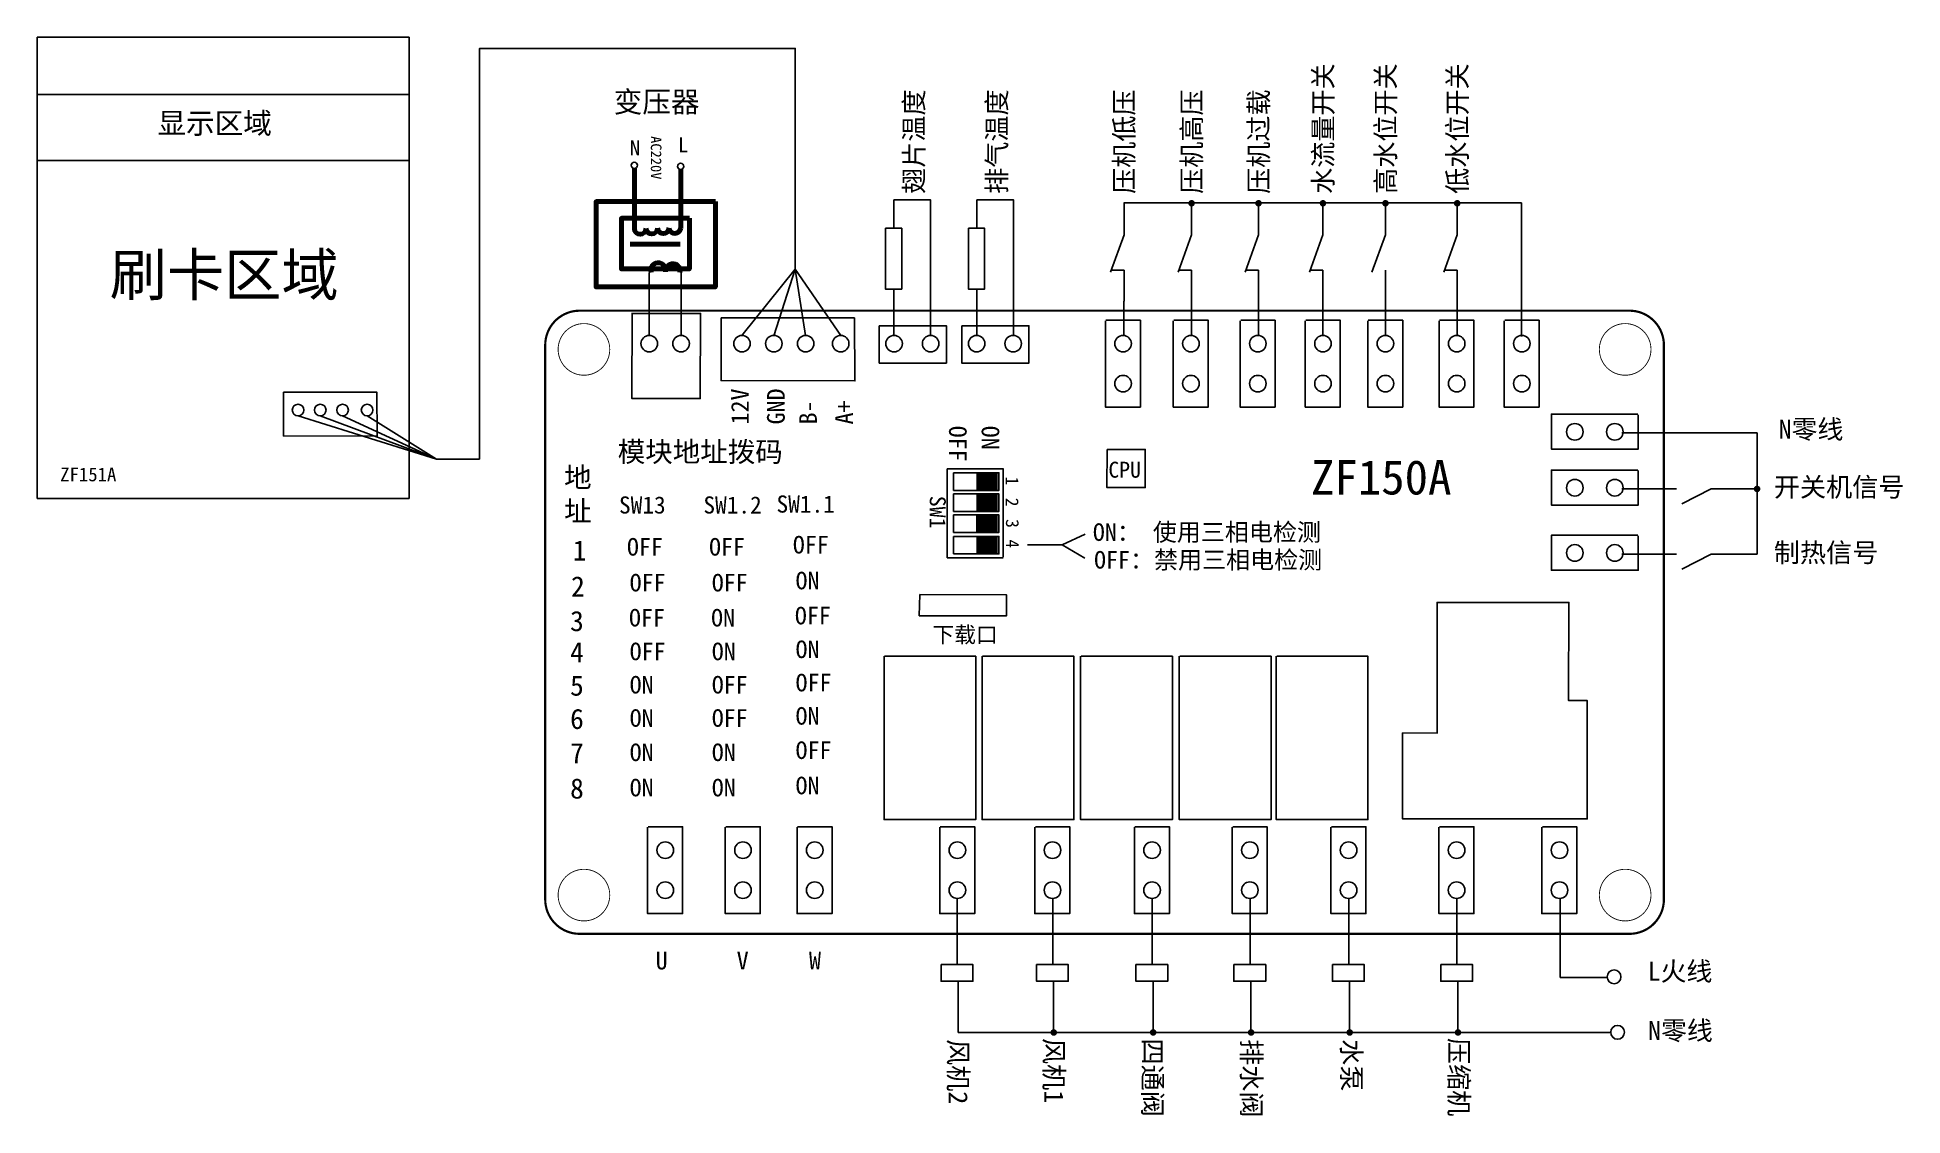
# Model space of a CAD drawing. Extents: x 3.03 to 11.56, y 3.09 to 8.03.
import ezdxf
from ezdxf.enums import TextEntityAlignment as Align

# ---------------------------------------------------------------- set-up
doc = ezdxf.new("R2010")
doc.units = 0
doc.header["$MEASUREMENT"] = 0
doc.linetypes.add('ACAD_ISO07W100', pattern=[3, 0, -3])
doc.layers.get('0').update_dxf_attribs({"linetype": 'CONTINUOUS'})
for name, color, linetype in [('BOTTOMSOLDER', 6, 'CONTINUOUS'), ('instruction', 7, 'CONTINUOUS'), ('TOPOVERLAY', 2, 'CONTINUOUS')]:
    doc.layers.add(name, color=color, linetype=linetype)
doc.styles.add('宋体', font='')
doc.styles.get('宋体').set_extended_font_data('SimSun')

# ---------------------------------------------------------------- blocks, each defined once
blk = doc.blocks.new('常闭2')
at = {"color": 0}
for p, q in [((1.28, 7.79), (1.28, 5.04)), ((1.28, 1.9), (2.48, 5.21)), ((1.28, 5.04), (2.42, 5.04)), ((1.28, 1.9), (1.28, -0.93))]:
    blk.add_line(p, q, dxfattribs=at)

msp = doc.modelspace()

# ---------------------------------------------------------------- hatches: boundary and pattern name
h = msp.add_hatch(color=256)
edge = h.paths.add_edge_path()
edge.add_arc((8.3073, 7.268), 0.0151, 180, 540)
h = msp.add_hatch(color=256)
edge = h.paths.add_edge_path()
edge.add_arc((8.6135, 7.268), 0.0151, 180, 540)
h = msp.add_hatch(color=256)
edge = h.paths.add_edge_path()
edge.add_arc((8.9083, 7.268), 0.0151, 180, 540)
h = msp.add_hatch(color=256)
edge = h.paths.add_edge_path()
edge.add_arc((9.1943, 7.268), 0.0151, 180, 540)
h = msp.add_hatch(color=256)
edge = h.paths.add_edge_path()
edge.add_arc((9.5225, 7.268), 0.0151, 180, 540)
for points in [[(7.4198, 6.0356), (7.4198, 5.9555), (7.3217, 5.9555), (7.3217, 6.0356)], [(7.4202, 5.9379), (7.4202, 5.8577), (7.3222, 5.8577), (7.3222, 5.9379)], [(7.4193, 5.8421), (7.4193, 5.762), (7.3212, 5.762), (7.3212, 5.8421)], [(7.4197, 5.7439), (7.4197, 5.6637), (7.3217, 5.6637), (7.3217, 5.7439)]]:
    msp.add_hatch(color=256).paths.add_polyline_path(points)
h = msp.add_hatch(color=256)
edge = h.paths.add_edge_path()
edge.add_arc((10.8945, 5.9608), 0.0151, 180, 540)
h = msp.add_hatch(color=256)
edge = h.paths.add_edge_path()
edge.add_arc((7.6766, 3.4737), 0.0151, 180, 540)
h = msp.add_hatch(color=256)
edge = h.paths.add_edge_path()
edge.add_arc((8.1315, 3.4737), 0.0151, 180, 540)
h = msp.add_hatch(color=256)
edge = h.paths.add_edge_path()
edge.add_arc((8.5795, 3.4737), 0.0151, 180, 540)
h = msp.add_hatch(color=256)
edge = h.paths.add_edge_path()
edge.add_arc((9.0308, 3.4737), 0.0151, 180, 540)
h = msp.add_hatch(color=256)
edge = h.paths.add_edge_path()
edge.add_arc((9.5262, 3.4737), 0.0151, 180, 540)

# ---------------------------------------------------------------- linework, layer by layer
at = {"linetype": 'Continuous'}
for p, q in [((3.0263, 7.7664), (4.7269, 7.7664)), ((3.0263, 7.4644), (4.7269, 7.4644)), ((5.826, 6.6635), (5.826, 6.9498)), ((5.9716, 6.6635), (5.9716, 6.949)), ((6.4941, 6.9672), (6.2503, 6.6635)), ((6.4941, 6.9672), (6.3959, 6.662)), ((6.4941, 6.9672), (6.5415, 6.6635)), ((6.4941, 6.9672), (6.7019, 6.6635)), ((9.1942, 6.6634), (9.1942, 6.9613)), ((4.2191, 6.2952), (4.8527, 6.0964)), ((4.3211, 6.2952), (4.8527, 6.0964)), ((4.423, 6.2952), (4.8527, 6.0964)), ((4.5352, 6.2952), (4.8527, 6.0964)), ((4.8527, 6.0964), (5.0498, 6.0964)), ((7.7156, 5.7046), (7.8208, 5.7541)), ((7.5564, 5.7046), (7.7156, 5.7046)), ((7.7156, 5.7046), (7.8194, 5.6433))]:
    msp.add_line(p, q, dxfattribs=at)
for p, q in [((7.1887, 6.0532), (7.1887, 5.6463)), ((7.4453, 6.0532), (7.1887, 6.0532)), ((7.2179, 6.0346), (7.2179, 5.9542)), ((7.4451, 5.6479), (7.4451, 6.0548)), ((7.2179, 5.9384), (7.2179, 5.8581)), ((7.2179, 5.8421), (7.2179, 5.7617)), ((7.2179, 5.7438), (7.2179, 5.6634)), ((7.4453, 5.6463), (7.1887, 5.6463))]:
    msp.add_line(p, q)
at = {"linetype": 'Continuous', "flags": 128}
for points in [[(3.0263, 8.0274), (3.0263, 5.9171), (4.7269, 5.9171), (4.7269, 8.0274)], [(3.0263, 8.0274), (4.7269, 8.0274)], [(6.4941, 6.9672), (6.4941, 7.9768), (5.0498, 7.9768), (5.0498, 6.0964)], [(6.945, 7.2837), (7.1133, 7.2837), (7.1133, 6.6635)], [(7.3245, 7.2837), (7.4928, 7.2837), (7.4928, 6.6635)], [(7.998, 7.2695), (9.8162, 7.2695)], [(9.1942, 7.2695), (9.1942, 7.1233), (9.1322, 6.9524)], [(5.7482, 6.7663), (5.7463, 6.3745), (6.0593, 6.3745), (6.0612, 6.7643), (5.7482, 6.7643)], [(6.155, 6.7433), (6.155, 6.4568), (6.7668, 6.455), (6.765, 6.7433), (6.155, 6.7433)], [(6.8783, 6.7079), (6.8783, 6.5368), (7.1857, 6.5368), (7.1857, 6.7079), (6.8783, 6.7079)], [(7.256, 6.7079), (7.256, 6.5368), (7.5633, 6.5368), (7.5633, 6.7079), (7.256, 6.7079)], [(7.9128, 6.7303), (7.9128, 6.3353), (8.0728, 6.3353), (8.0728, 6.7328), (7.9153, 6.7328)], [(8.2234, 6.7303), (8.2234, 6.3353), (8.3834, 6.3353), (8.3834, 6.7328), (8.2259, 6.7328)], [(8.5294, 6.7303), (8.5294, 6.3353), (8.6894, 6.3353), (8.6894, 6.7328), (8.5319, 6.7328)], [(8.8273, 6.7303), (8.8273, 6.3353), (8.9873, 6.3353), (8.9873, 6.7328), (8.8298, 6.7328)], [(9.1132, 6.7303), (9.1132, 6.3353), (9.2732, 6.3353), (9.2732, 6.7328), (9.1157, 6.7328)], [(9.4393, 6.7303), (9.4393, 6.3353), (9.5993, 6.3353), (9.5993, 6.7328), (9.4418, 6.7328)], [(9.7372, 6.7303), (9.7372, 6.3353), (9.8972, 6.3353), (9.8972, 6.7328), (9.7397, 6.7328)], [(4.1524, 6.4041), (4.1524, 6.2036), (4.5807, 6.2024), (4.5794, 6.4041), (4.1524, 6.4041)], [(10.3483, 6.303), (9.9533, 6.303), (9.9533, 6.143), (10.3508, 6.143), (10.3508, 6.3005)], [(10.8944, 6.218), (10.8944, 5.663)], [(7.9206, 6.1419), (7.9198, 5.9669), (8.0949, 5.9669), (8.0953, 6.1416), (7.9206, 6.1419)], [(10.3483, 6.047), (9.9533, 6.047), (9.9533, 5.887), (10.3508, 5.887), (10.3508, 6.0445)], [(10.3483, 5.749), (9.9533, 5.749), (9.9533, 5.589), (10.3508, 5.589), (10.3508, 5.7465)], [(7.0635, 5.4784), (7.061, 5.3809), (7.461, 5.3809), (7.461, 5.4759), (7.0635, 5.4784)], [(9.4301, 5.4429), (9.4301, 4.8432), (9.2726, 4.8444), (9.2726, 4.4507), (10.1175, 4.4507), (10.1175, 4.9925), (10.0324, 4.9925), (10.0336, 5.4417), (9.4289, 5.4417)], [(6.9, 5.195), (6.9, 4.4475), (7.32, 4.4475), (7.32, 5.195), (6.9025, 5.195)], [(7.3486, 5.195), (7.3486, 4.4475), (7.7686, 4.4475), (7.7686, 5.195), (7.3511, 5.195)], [(7.7996, 5.195), (7.7996, 4.4475), (8.2196, 4.4475), (8.2196, 5.195), (7.8021, 5.195)], [(8.2507, 5.195), (8.2507, 4.4475), (8.6707, 4.4475), (8.6707, 5.195), (8.2532, 5.195)], [(8.6942, 5.195), (8.6942, 4.4475), (9.1142, 4.4475), (9.1142, 5.195), (8.6967, 5.195)], [(5.8182, 4.4125), (5.8182, 4.0175), (5.9782, 4.0175), (5.9782, 4.415), (5.8207, 4.415)], [(6.1738, 4.4125), (6.1738, 4.0175), (6.3338, 4.0175), (6.3338, 4.415), (6.1763, 4.415)], [(6.5022, 4.4125), (6.5022, 4.0175), (6.6622, 4.0175), (6.6622, 4.415), (6.5047, 4.415)], [(7.1549, 4.4125), (7.1549, 4.0175), (7.3149, 4.0175), (7.3149, 4.415), (7.1574, 4.415)], [(7.59, 4.4125), (7.59, 4.0175), (7.75, 4.0175), (7.75, 4.415), (7.5925, 4.415)], [(8.0456, 4.4125), (8.0456, 4.0175), (8.2056, 4.0175), (8.2056, 4.415), (8.0481, 4.415)], [(8.493, 4.4125), (8.493, 4.0175), (8.653, 4.0175), (8.653, 4.415), (8.4955, 4.415)], [(8.9446, 4.4125), (8.9446, 4.0175), (9.1046, 4.0175), (9.1046, 4.415), (8.9471, 4.415)], [(9.4387, 4.4125), (9.4387, 4.0175), (9.5987, 4.0175), (9.5987, 4.415), (9.4412, 4.415)], [(9.9096, 4.4125), (9.9096, 4.0175), (10.0696, 4.0175), (10.0696, 4.415), (9.9121, 4.415)]]:
    msp.add_lwpolyline(points, dxfattribs=at)
at = {"const_width": 0.01}
for points in [[(5.35, 6.619, -0.414214), (5.5075, 6.7765)], [(10.3106, 6.7765, -0.414214), (10.4681, 6.619)], [(5.5075, 3.925, -0.414214), (5.35, 4.0825)], [(10.4681, 4.0825, -0.414214), (10.3106, 3.925)]]:
    msp.add_lwpolyline(points, format="xyb", dxfattribs=at)
for points in [[(5.5075, 6.7765), (10.3106, 6.7765)], [(5.35, 4.0825), (5.35, 6.6215)], [(10.4681, 4.0825), (10.4681, 6.6215)], [(5.5075, 3.925), (10.3106, 3.925)]]:
    msp.add_lwpolyline(points, dxfattribs=at)
for points, const_width in [([(5.505, 6.7765, 1), (5.51, 6.7765, 1)], 0.005), ([(5.505, 6.7765, 1), (5.51, 6.7765, 1)], 0.005), ([(10.3081, 6.7765, 1), (10.3131, 6.7765, 1)], 0.005), ([(10.3081, 6.7765, 1), (10.3131, 6.7765, 1)], 0.005), ([(5.6453, 6.5993, 1), (5.4091, 6.5993, 1)], 0.00394), ([(10.4091, 6.5993, 1), (10.1728, 6.5993, 1)], 0.00394), ([(5.3475, 6.619, 1), (5.3525, 6.619, 1)], 0.005), ([(5.3475, 6.619, 1), (5.3525, 6.619, 1)], 0.005), ([(5.4081, 6.5993, 1), (5.41, 6.5993, 1)], 0.00197), ([(5.6443, 6.5993, 1), (5.6463, 6.5993, 1)], 0.00197), ([(10.1719, 6.5993, 1), (10.1738, 6.5993, 1)], 0.00197), ([(10.4081, 6.5993, 1), (10.41, 6.5993, 1)], 0.00197), ([(10.4656, 6.619, 1), (10.4706, 6.619, 1)], 0.005), ([(10.4656, 6.619, 1), (10.4706, 6.619, 1)], 0.005), ([(5.6453, 4.1022, 1), (5.4091, 4.1022, 1)], 0.00394), ([(10.4091, 4.1022, 1), (10.1728, 4.1022, 1)], 0.00394), ([(5.4081, 4.1022, 1), (5.41, 4.1022, 1)], 0.00197), ([(5.6443, 4.1022, 1), (5.6463, 4.1022, 1)], 0.00197), ([(10.1719, 4.1022, 1), (10.1738, 4.1022, 1)], 0.00197), ([(10.4081, 4.1022, 1), (10.41, 4.1022, 1)], 0.00197), ([(5.3475, 4.0825, 1), (5.3525, 4.0825, 1)], 0.005), ([(5.3475, 4.0825, 1), (5.3525, 4.0825, 1)], 0.005), ([(10.4656, 4.0825, 1), (10.4706, 4.0825, 1)], 0.005), ([(10.4656, 4.0825, 1), (10.4706, 4.0825, 1)], 0.005), ([(5.505, 3.925, 1), (5.51, 3.925, 1)], 0.005), ([(5.505, 3.925, 1), (5.51, 3.925, 1)], 0.005), ([(10.3081, 3.925, 1), (10.3131, 3.925, 1)], 0.005), ([(10.3081, 3.925, 1), (10.3131, 3.925, 1)], 0.005)]:
    msp.add_lwpolyline(points, format="xyb", close=True, dxfattribs=dict(const_width=const_width))
for points in [[(7.2179, 6.0346), (7.4261, 6.0346), (7.4261, 5.9542), (7.2179, 5.9542)], [(7.2179, 5.9384), (7.4261, 5.9384), (7.4261, 5.8581), (7.2179, 5.8581)], [(7.2179, 5.8421), (7.4261, 5.8421), (7.4261, 5.7617), (7.2179, 5.7617)], [(7.2179, 5.7438), (7.4261, 5.7438), (7.4261, 5.6634), (7.2179, 5.6634)]]:
    msp.add_lwpolyline(points)
at = {"linetype": 'Continuous'}
for centre, radius in [((5.826, 6.6256), 0.0379), ((5.9716, 6.6256), 0.0379), ((6.2503, 6.6256), 0.0379), ((6.3959, 6.6256), 0.0379), ((6.5415, 6.6256), 0.0379), ((6.7019, 6.6256), 0.0379), ((6.9462, 6.6256), 0.0379), ((7.1133, 6.6256), 0.0379), ((7.3238, 6.6256), 0.0379), ((7.4909, 6.6256), 0.0379), ((7.9937, 6.6256), 0.0379), ((8.3043, 6.6256), 0.0379), ((8.6103, 6.6256), 0.0379), ((8.9083, 6.6256), 0.0379), ((9.1941, 6.6256), 0.0379), ((9.5202, 6.6256), 0.0379), ((9.8181, 6.6256), 0.0379), ((7.9937, 6.4427), 0.0379), ((8.3043, 6.4427), 0.0379), ((8.6103, 6.4427), 0.0379), ((8.9083, 6.4427), 0.0379), ((9.1941, 6.4427), 0.0379), ((9.5202, 6.4427), 0.0379), ((9.8181, 6.4427), 0.0379), ((4.2191, 6.3217), 0.0265), ((4.3211, 6.3217), 0.0265), ((4.423, 6.3217), 0.0265), ((4.5352, 6.3217), 0.0265), ((10.0607, 6.222), 0.0379), ((10.2436, 6.222), 0.0379), ((10.0607, 5.9661), 0.0379), ((10.2436, 5.9661), 0.0379), ((10.0607, 5.6681), 0.0379), ((10.2436, 5.6681), 0.0379), ((5.8991, 4.3078), 0.0379), ((6.2547, 4.3078), 0.0379), ((6.5831, 4.3078), 0.0379), ((7.2358, 4.3078), 0.0379), ((7.6709, 4.3078), 0.0379), ((8.1265, 4.3078), 0.0379), ((8.5739, 4.3078), 0.0379), ((9.0255, 4.3078), 0.0379), ((9.5196, 4.3078), 0.0379), ((9.9905, 4.3078), 0.0379), ((5.8991, 4.1249), 0.0379), ((6.2547, 4.1249), 0.0379), ((6.5831, 4.1249), 0.0379), ((7.2358, 4.1249), 0.0379), ((7.6709, 4.1249), 0.0379), ((8.1265, 4.1249), 0.0379), ((8.5739, 4.1249), 0.0379), ((9.0255, 4.1249), 0.0379), ((9.5196, 4.1249), 0.0379), ((9.9905, 4.1249), 0.0379)]:
    msp.add_circle(centre, radius, dxfattribs=at)
at = {"layer": 'BOTTOMSOLDER', "color": 0, "linetype": 'Continuous', "lineweight": 80}
for p, q in [((5.7578, 7.1508), (5.7578, 7.4277)), ((5.97, 7.422), (5.97, 7.422)), ((5.97, 7.1559), (5.97, 7.422)), ((5.9672, 7.0816), (5.7394, 7.0816))]:
    msp.add_line(p, q, dxfattribs=at)
at = {"layer": 'BOTTOMSOLDER', "color": 0, "linetype": 'Continuous'}
for p, q in [((6.945, 7.2837), (6.945, 7.1533)), ((7.3245, 7.2837), (7.3245, 7.1533)), ((9.8162, 7.2695), (9.8162, 6.6583)), ((6.945, 7.1533), (6.945, 7.1533)), ((7.3245, 7.1533), (7.3245, 7.1533)), ((6.9445, 6.8739), (6.9445, 6.667)), ((7.324, 6.8739), (7.324, 6.667)), ((10.8944, 6.218), (10.2755, 6.218)), ((10.5253, 5.962), (10.2755, 5.962)), ((10.6851, 5.962), (10.5502, 5.892)), ((10.8944, 5.962), (10.6851, 5.962)), ((10.5253, 5.663), (10.2755, 5.663)), ((10.6851, 5.663), (10.5502, 5.5931)), ((10.8944, 5.663), (10.6851, 5.663)), ((7.235, 4.0851), (7.235, 3.7838)), ((7.6718, 4.0851), (7.6718, 3.7838)), ((8.1267, 4.0851), (8.1267, 3.7838)), ((8.5746, 4.0851), (8.5746, 3.7838)), ((9.0259, 4.0851), (9.0259, 3.7838)), ((9.5213, 4.0851), (9.5213, 3.7838)), ((9.994, 3.7258), (9.994, 4.0882)), ((7.239, 3.4732), (7.239, 3.7053)), ((7.6758, 3.4732), (7.6758, 3.7053)), ((8.1307, 3.4732), (8.1307, 3.7053)), ((8.5786, 3.4732), (8.5786, 3.7053)), ((9.0299, 3.4732), (9.0299, 3.7053)), ((9.5253, 3.4732), (9.5253, 3.7053)), ((10.2102, 3.7258), (9.994, 3.7258)), ((7.239, 3.4732), (10.2256, 3.4732)), ((8.0917, 3.4732), (8.0917, 3.4732))]:
    msp.add_line(p, q, dxfattribs=at)
at = {"layer": 'BOTTOMSOLDER', "color": 0, "linetype": 'Continuous', "lineweight": 80}
for points in [[(6.1287, 7.276), (6.1287, 6.885), (5.5824, 6.885), (5.5824, 7.276)], [(6.0095, 7.1998), (6.0095, 6.9678), (5.6983, 6.9678), (5.6983, 7.1998)]]:
    msp.add_lwpolyline(points, close=True, dxfattribs=at)
at = {"layer": 'BOTTOMSOLDER', "color": 0, "linetype": 'Continuous'}
for points in [[(6.9066, 7.1533), (6.9809, 7.1533), (6.9809, 6.8751), (6.9066, 6.8751)], [(7.2861, 7.1533), (7.3603, 7.1533), (7.3603, 6.8751), (7.2861, 6.8751)], [(7.1609, 3.7843), (7.3065, 3.7843), (7.3065, 3.708), (7.1609, 3.708)], [(7.5977, 3.7843), (7.7433, 3.7843), (7.7433, 3.708), (7.5977, 3.708)], [(8.0526, 3.7843), (8.1982, 3.7843), (8.1982, 3.708), (8.0526, 3.708)], [(8.5005, 3.7843), (8.6462, 3.7843), (8.6462, 3.708), (8.5005, 3.708)], [(8.9518, 3.7843), (9.0975, 3.7843), (9.0975, 3.708), (8.9518, 3.708)], [(9.4473, 3.7843), (9.5929, 3.7843), (9.5929, 3.708), (9.4473, 3.708)]]:
    msp.add_lwpolyline(points, close=True, dxfattribs=at)
for centre, radius in [((5.7576, 7.4417), 0.0141), ((5.9695, 7.4367), 0.0141), ((10.2401, 3.7282), 0.0316), ((10.2564, 3.4744), 0.0316)]:
    msp.add_circle(centre, radius, dxfattribs=at)
at = {"layer": 'BOTTOMSOLDER', "color": 0, "linetype": 'Continuous', "lineweight": 80}
for centre, radius, start, end in [((5.7845, 7.153), 0.0268, 184.7493, 357.71897), ((5.8372, 7.1547), 0.0268, 184.7493, 357.71897), ((5.8902, 7.156), 0.0268, 184.7493, 357.71897), ((5.9432, 7.1569), 0.0268, 184.7493, 357.71897), ((5.8668, 6.9622), 0.0336, 347.28341, 200.21575), ((5.9344, 6.9588), 0.0327, 345.50796, 181.17478)]:
    msp.add_arc(centre, radius, start, end, dxfattribs=at)
at = {"layer": 'instruction', "color": 0}
for p, q in [((7.998, 6.6634), (7.998, 6.8196)), ((8.3072, 6.6634), (8.3072, 6.8196)), ((8.6134, 6.6634), (8.6134, 6.8196)), ((8.9081, 6.6634), (8.9081, 6.8196)), ((9.1942, 6.6634), (9.1942, 6.8196)), ((9.5224, 6.6634), (9.5224, 6.8196))]:
    msp.add_line(p, q, dxfattribs=at)

# ---------------------------------------------------------------- block references
at = {"color": 0, "xscale": 0.05158239833793488, "yscale": 0.05158239833793621, "zscale": 0.05158239833793489, "rotation": 180}
for p in [(8.0641, 7.2213), (8.3733, 7.2213), (8.6796, 7.2213), (8.9743, 7.2213), (9.5885, 7.2213)]:
    msp.add_blockref('常闭2', p, dxfattribs=at)

# ---------------------------------------------------------------- texts
at = {"linetype": 'ACAD_ISO07W100', "style": '宋体'}
for s, height, rotation, p in [('水流量开关', 0.08761, 90, (8.9525, 7.3108)), ('高水位开关', 0.08761, 90, (9.2386, 7.3108)), ('低水位开关', 0.08761, 90, (9.5668, 7.3108)), ('翅片温度', 0.08761, 90, (7.0805, 7.3108)), ('排气温度', 0.08761, 90, (7.46, 7.3108)), ('压机低压', 0.08761, 90, (8.0424, 7.3108)), ('压机高压', 0.08761, 90, (8.3515, 7.3108)), ('压机过载', 0.08761, 90, (8.6578, 7.3108)), ('SW1', 0.07301, 270, (7.1094, 5.9293)), ('风机2', 0.08761, 270, (7.1955, 3.4434)), ('风机1', 0.08761, 270, (7.6334, 3.4485)), ('四通阀', 0.08761, 270, (8.0849, 3.446)), ('排水阀', 0.08761, 270, (8.5371, 3.4431)), ('水泵', 0.08761, 270, (8.995, 3.4431)), ('压缩机', 0.08761, 270, (9.4864, 3.4488))]:
    msp.add_text(s, height=height, rotation=rotation, dxfattribs=at).set_placement(p)
for s, height, p in [('CPU', 0.07301, (7.9265, 6.0123)), ('开关机信号', 0.08761, (10.9711, 5.9257)), ('制热信号', 0.08761, (10.9711, 5.6258)), ('下载口', 0.07301, (7.1214, 5.2574))]:
    msp.add_text(s, height=height, dxfattribs=at).set_placement(p)
for s, height, p in [('ZF150A', 0.15748, (8.8534, 5.9353)), ('ZF151A', 0.06299, (3.1309, 5.9957))]:
    msp.add_text(s, height=height).set_placement(p)
at = {"linetype": 'ACAD_ISO07W100'}
for s, p in [('1', (7.5158, 5.9775)), ('2', (7.5158, 5.8804)), ('3', (7.5171, 5.7826)), ('4', (7.5176, 5.69))]:
    msp.add_text(s, height=0.059, rotation=270, dxfattribs=at).set_placement(p, align=Align.TOP_RIGHT)
at = {"layer": 'BOTTOMSOLDER', "color": 0, "linetype": 'Continuous', "attachment_point": 1}
for s, insert, char_height, width in [('{\\fSimSun|b0|i0|c134|p54;变压器}', (5.6633, 7.78), 0.096, 0.62336), ('{\\fSimSun|b0|i0|c134|p54;显示区域}', (3.5757, 7.6823), 0.096, 0.764837), ('L', (5.9578, 7.5703), 0.0695, 0.02355), ('{\\fSimSun|b0|i0|c134|p54;刷卡区域}', (3.3573, 7.0371), 0.192, 1.529675), ('N{\\fSimSun|b0|i0|c134|p2;零线}', (10.993, 6.2777), 0.086859, 0.402642), ('{\\fSimSun|b0|i0|c134|p54;模块地址拨码}', (5.6817, 6.177), 0.092287, 0.866402), ('{\\fSimSun|b0|i0|c134|p54;地址}', (5.4364, 6.0601), 0.092287, 0.031277), ('1', (5.476, 5.7255), 0.0923, 0.031277), ('2', (5.4684, 5.5608), 0.0923, 0.031277), ('3', (5.4638, 5.4025), 0.0923, 0.031277), ('4', (5.4638, 5.2594), 0.0923, 0.031277), ('5', (5.4638, 5.1071), 0.0923, 0.031277), ('6', (5.4638, 4.9548), 0.0923, 0.031277), ('7', (5.4638, 4.7979), 0.0923, 0.031277), ('8', (5.4638, 4.6364), 0.0923, 0.031277), ('L{\\fSimSun|b0|i0|c134|p2;火线}', (10.3937, 3.7976), 0.086859, 0.34694), ('N{\\fSimSun|b0|i0|c134|p2;零线}', (10.3958, 3.5261), 0.086859, 0.402642)]:
    msp.add_mtext(s, dxfattribs=dict(at, insert=insert, char_height=char_height, width=width))
for s, insert, char_height, width, rotation in [('N', (5.7845, 7.4868), 0.0695, 0.02355, 180), ('AC220V', (5.882, 7.5753), 0.04864, 0.016485, 270)]:
    msp.add_mtext(s, dxfattribs=dict(at, insert=insert, char_height=char_height, width=width, rotation=rotation))
at = {"layer": 'BOTTOMSOLDER', "color": 0, "linetype": 'Continuous', "char_height": 0.07844, "width": 0.026586, "attachment_point": 1, "style": '宋体'}
for s, insert in [('SW13', (5.6876, 5.9266)), ('SW1.2', (6.0737, 5.9266)), ('SW1.1', (6.4083, 5.9309))]:
    msp.add_mtext(s, dxfattribs=dict(at, insert=insert))
at = {"layer": 'TOPOVERLAY', "color": 0, "style": '宋体'}
for s, rotation, p in [('12V', 90, (6.2809, 6.2559)), ('GND', 90, (6.4456, 6.2559)), ('B-', 90, (6.593, 6.2559)), ('A+', 90, (6.7576, 6.2559)), ('OFF', 270, (7.1976, 6.2501)), ('ON', 270, (7.3467, 6.2501))]:
    msp.add_text(s, height=0.08057, rotation=rotation, dxfattribs=at).set_placement(p)
for s, height, p in [('ON： 使用三相电检测', 0.080568, (7.8556, 5.723)), ('OFF', 0.08057, (5.724, 5.6556)), ('OFF', 0.08057, (6.0996, 5.6556)), ('OFF', 0.08057, (6.4829, 5.6653)), ('OFF：禁用三相电检测', 0.080568, (7.8611, 5.5962)), ('OFF', 0.08057, (5.7363, 5.4915)), ('OFF', 0.08057, (6.112, 5.4915)), ('ON', 0.08057, (6.4953, 5.5012)), ('OFF', 0.08057, (5.7333, 5.3312)), ('ON', 0.08057, (6.1089, 5.3312)), ('OFF', 0.08057, (6.4923, 5.3409)), ('OFF', 0.08057, (5.7363, 5.1769)), ('ON', 0.08057, (6.112, 5.1769)), ('ON', 0.08057, (6.4953, 5.1866)), ('ON', 0.08057, (5.7363, 5.0246)), ('OFF', 0.08057, (6.112, 5.0246)), ('OFF', 0.08057, (6.4953, 5.0342)), ('ON', 0.08057, (5.7363, 4.8722)), ('OFF', 0.08057, (6.112, 4.8722)), ('ON', 0.08057, (6.4953, 4.8819)), ('ON', 0.08057, (5.7363, 4.7153)), ('ON', 0.08057, (6.112, 4.7153)), ('OFF', 0.08057, (6.4953, 4.725)), ('ON', 0.08057, (5.7363, 4.5538)), ('ON', 0.08057, (6.112, 4.5538)), ('ON', 0.08057, (6.4953, 4.5635)), ('U', 0.0806, (5.8553, 3.7622)), ('V', 0.0806, (6.226, 3.7622)), ('W', 0.0806, (6.5569, 3.7622))]:
    msp.add_text(s, height=height, dxfattribs=at).set_placement(p)

doc.saveas('drawing.dxf')
